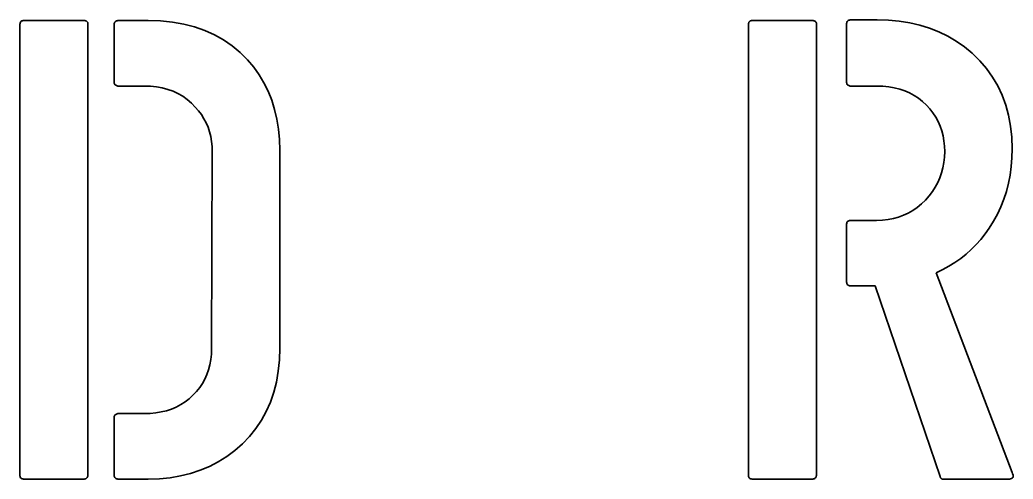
# Model space of a CAD drawing. Extents: x 10 to 410, y -69 to 348.
# Drawn here: x 45.15 to 88.51, y 226 to 246.03 of the extents above; entities that cross this region are included whole.
import ezdxf

# ---------------------------------------------------------------- set-up
doc = ezdxf.new("R2010")
doc.units = 0

msp = doc.modelspace()

# ---------------------------------------------------------------- linework, layer by layer
at = {"color": 7, "lineweight": 35, "ltscale": 0.00086}
for p, q in [((45.151718, 245.837997), (45.15686, 245.872009)), ((76.951721, 245.837997), (76.956863, 245.872009)), ((45.311996, 226.001709), (45.278, 226.006866)), ((77.112, 226.001709), (77.078003, 226.006866))]:
    msp.add_line(p, q, dxfattribs=at)
at = {"color": 7, "lineweight": 35, "ltscale": 0.00078}
for p, q in [((45.15686, 245.872009), (45.165436, 245.902008)), ((76.956863, 245.872009), (76.965424, 245.902008)), ((45.278, 226.006866), (45.248001, 226.015427)), ((77.078003, 226.006866), (77.048004, 226.015427))]:
    msp.add_line(p, q, dxfattribs=at)
at = {"color": 7, "lineweight": 35, "ltscale": 0.000716}
for p, q in [((45.165436, 245.902008), (45.177429, 245.928009)), ((76.965424, 245.902008), (76.977432, 245.928009)), ((45.248001, 226.015427), (45.222, 226.027435)), ((77.048004, 226.015427), (77.022003, 226.027435))]:
    msp.add_line(p, q, dxfattribs=at)
at = {"color": 7, "lineweight": 35, "ltscale": 0.000671}
for p, q in [((45.177429, 245.928009), (45.192856, 245.949997)), ((76.977432, 245.928009), (76.992859, 245.949997))]:
    msp.add_line(p, q, dxfattribs=at)
at = {"color": 7, "lineweight": 35, "ltscale": 0.000652}
for p, q in [((45.192856, 245.949997), (45.211716, 245.968002)), ((76.992859, 245.949997), (77.011719, 245.968002)), ((45.199997, 226.042847), (45.182007, 226.061707)), ((77, 226.042847), (76.981995, 226.061707))]:
    msp.add_line(p, q, dxfattribs=at)
at = {"color": 7, "lineweight": 35, "ltscale": 0.000658}
for p, q in [((45.211716, 245.968002), (45.233994, 245.981995)), ((77.011719, 245.968002), (77.033997, 245.981995)), ((45.182007, 226.061707), (45.167999, 226.084)), ((76.981995, 226.061707), (76.968002, 226.084))]:
    msp.add_line(p, q, dxfattribs=at)
at = {"color": 7, "lineweight": 35, "ltscale": 0.00069}
for p, q in [((45.233994, 245.981995), (45.25972, 245.992004)), ((77.033997, 245.981995), (77.059708, 245.992004)), ((45.167999, 226.084), (45.158005, 226.109711)), ((76.968002, 226.084), (76.958008, 226.109711))]:
    msp.add_line(p, q, dxfattribs=at)
at = {"color": 7, "lineweight": 35, "ltscale": 0.000744}
for p, q in [((45.25972, 245.992004), (45.288864, 245.998001)), ((77.059708, 245.992004), (77.088852, 245.998001)), ((45.158005, 226.109711), (45.151993, 226.138855)), ((76.958008, 226.109711), (76.951996, 226.138855))]:
    msp.add_line(p, q, dxfattribs=at)
at = {"color": 7, "lineweight": 35, "ltscale": 0.000816}
for p, q in [((45.288864, 245.998001), (45.321426, 246)), ((77.088852, 245.998001), (77.121429, 246)), ((45.151993, 226.138855), (45.149994, 226.171417)), ((76.951996, 226.138855), (76.949997, 226.171417))]:
    msp.add_line(p, q, dxfattribs=at)
at = {"color": 7, "lineweight": 35, "ltscale": 0.065714}
for p, q in [((45.321426, 246), (47.949997, 246)), ((77.121429, 246), (79.75, 246))]:
    msp.add_line(p, q, dxfattribs=at)
at = {"color": 7, "lineweight": 35, "ltscale": 0.000815}
for p, q in [((47.949997, 246), (47.982574, 245.998566)), ((79.75, 246), (79.782578, 245.998566))]:
    msp.add_line(p, q, dxfattribs=at)
at = {"color": 7, "lineweight": 35, "ltscale": 0.000736}
for p, q in [((47.982574, 245.998566), (48.011719, 245.994293)), ((79.782578, 245.998566), (79.811722, 245.994293))]:
    msp.add_line(p, q, dxfattribs=at)
at = {"color": 7, "lineweight": 35, "ltscale": 0.000667}
for p, q in [((48.011719, 245.994293), (48.03743, 245.987152)), ((79.811722, 245.994293), (79.837433, 245.987152))]:
    msp.add_line(p, q, dxfattribs=at)
at = {"color": 7, "lineweight": 35, "ltscale": 0.000611}
for p, q in [((48.03743, 245.987152), (48.059708, 245.977142)), ((79.837433, 245.987152), (79.859711, 245.977142))]:
    msp.add_line(p, q, dxfattribs=at)
at = {"color": 7, "lineweight": 35, "ltscale": 0.000571}
for p, q in [((48.059708, 245.977142), (48.078568, 245.964294)), ((79.859711, 245.977142), (79.878571, 245.964294))]:
    msp.add_line(p, q, dxfattribs=at)
at = {"color": 7, "lineweight": 35, "ltscale": 0.000551}
for p, q in [((48.078568, 245.964294), (48.093994, 245.948578)), ((79.878571, 245.964294), (79.893997, 245.948578))]:
    msp.add_line(p, q, dxfattribs=at)
at = {"color": 7, "lineweight": 35, "ltscale": 0.000553}
for p, q in [((48.093994, 245.948578), (48.106003, 245.929993)), ((79.893997, 245.948578), (79.906006, 245.929993))]:
    msp.add_line(p, q, dxfattribs=at)
at = {"color": 7, "lineweight": 35, "ltscale": 0.000577}
for p, q in [((48.106003, 245.929993), (48.114578, 245.908569)), ((79.906006, 245.929993), (79.914566, 245.908569))]:
    msp.add_line(p, q, dxfattribs=at)
at = {"color": 7, "lineweight": 35, "ltscale": 0.000621}
for p, q in [((48.114578, 245.908569), (48.11972, 245.884277)), ((79.914566, 245.908569), (79.919708, 245.884277))]:
    msp.add_line(p, q, dxfattribs=at)
at = {"color": 7, "lineweight": 35, "ltscale": 0.00068}
for p, q in [((48.11972, 245.884277), (48.121429, 245.857147)), ((79.919708, 245.884277), (79.921432, 245.857147))]:
    msp.add_line(p, q, dxfattribs=at)
at = {"color": 7, "lineweight": 35, "ltscale": 0.491429}
for p, q in [((48.121429, 245.857147), (48.121429, 226.199997)), ((79.921432, 245.857147), (79.921432, 226.199997))]:
    msp.add_line(p, q, dxfattribs=at)
at = {"color": 7, "lineweight": 35, "ltscale": 0.000863}
for p, q in [((49.266281, 245.837997), (49.272293, 245.872009)), ((49.392288, 245.992004), (49.426285, 245.998001)), ((81.237717, 245.866577), (81.243713, 245.900574)), ((81.363708, 246.020569), (81.39772, 246.026581)), ((49.272293, 243.270859), (49.266281, 243.304855)), ((81.243713, 243.270859), (81.237717, 243.304855)), ((49.426285, 243.144867), (49.392288, 243.150848)), ((81.39772, 243.144867), (81.363708, 243.150848)), ((81.363708, 237.27771), (81.39772, 237.283722)), ((81.237717, 237.123718), (81.243713, 237.157715)), ((81.243713, 234.55658), (81.237717, 234.590576)), ((81.39772, 234.430573), (81.363708, 234.436569)), ((49.266281, 228.695145), (49.272293, 228.729141)), ((49.392288, 228.849152), (49.426285, 228.855133)), ((47.993423, 226.007996), (47.959427, 226.001999)), ((48.119431, 226.162003), (48.113434, 226.127991)), ((49.272293, 226.127991), (49.266281, 226.162003)), ((49.426285, 226.001999), (49.392288, 226.007996)), ((79.793427, 226.007996), (79.75943, 226.001999)), ((79.919434, 226.162003), (79.913422, 226.127991))]:
    msp.add_line(p, q, dxfattribs=at)
at = {"color": 7, "lineweight": 35, "ltscale": 0.00079}
for p, q in [((49.272293, 245.872009), (49.282288, 245.902008)), ((81.243713, 245.900574), (81.253708, 245.930573)), ((81.33371, 246.010574), (81.363708, 246.020569)), ((49.282288, 243.24086), (49.272293, 243.270859)), ((81.253708, 243.24086), (81.243713, 243.270859)), ((81.243713, 237.157715), (81.253708, 237.187714)), ((81.33371, 237.267715), (81.363708, 237.27771)), ((81.253708, 234.526581), (81.243713, 234.55658)), ((81.363708, 234.436569), (81.33371, 234.446564)), ((49.272293, 228.729141), (49.282288, 228.75914)), ((49.282288, 226.097992), (49.272293, 226.127991)), ((79.913422, 226.127991), (79.903427, 226.097992))]:
    msp.add_line(p, q, dxfattribs=at)
at = {"color": 7, "lineweight": 35, "ltscale": 0.000738}
for p, q in [((49.282288, 245.902008), (49.29628, 245.928009)), ((49.336288, 245.968002), (49.362289, 245.981995)), ((81.253708, 245.930573), (81.267715, 245.956573)), ((81.307709, 245.996582), (81.33371, 246.010574)), ((49.29628, 243.214859), (49.282288, 243.24086)), ((49.362289, 243.160858), (49.336288, 243.174866)), ((81.267715, 243.214859), (81.253708, 243.24086)), ((81.33371, 243.160858), (81.307709, 243.174866)), ((81.253708, 237.187714), (81.267715, 237.213715)), ((81.307709, 237.253723), (81.33371, 237.267715)), ((81.267715, 234.50058), (81.253708, 234.526581)), ((81.33371, 234.446564), (81.307709, 234.460571)), ((49.282288, 228.75914), (49.29628, 228.785141)), ((49.336288, 228.825134), (49.362289, 228.839142)), ((48.049423, 226.031998), (48.023422, 226.018005)), ((48.103424, 226.097992), (48.089432, 226.071991)), ((49.29628, 226.071991), (49.282288, 226.097992)), ((49.362289, 226.018005), (49.336288, 226.031998)), ((79.849426, 226.031998), (79.823425, 226.018005)), ((79.903427, 226.097992), (79.889435, 226.071991))]:
    msp.add_line(p, q, dxfattribs=at)
at = {"color": 7, "lineweight": 35, "ltscale": 0.00071}
for p, q in [((49.29628, 245.928009), (49.314285, 245.949997)), ((81.285721, 245.978577), (81.307709, 245.996582)), ((81.307709, 243.174866), (81.285721, 243.192856)), ((81.285721, 237.235718), (81.307709, 237.253723)), ((81.307709, 234.460571), (81.285721, 234.478577)), ((48.089432, 226.071991), (48.071426, 226.050003)), ((49.314285, 226.050003), (49.29628, 226.071991)), ((79.889435, 226.071991), (79.871429, 226.050003))]:
    msp.add_line(p, q, dxfattribs=at)
at = {"color": 7, "lineweight": 35, "ltscale": 0.000711}
for p, q in [((49.314285, 245.949997), (49.336288, 245.968002)), ((81.267715, 245.956573), (81.285721, 245.978577)), ((49.314285, 243.192856), (49.29628, 243.214859)), ((49.336288, 243.174866), (49.314285, 243.192856)), ((81.285721, 243.192856), (81.267715, 243.214859)), ((81.267715, 237.213715), (81.285721, 237.235718)), ((81.285721, 234.478577), (81.267715, 234.50058)), ((49.29628, 228.785141), (49.314285, 228.807144)), ((49.314285, 228.807144), (49.336288, 228.825134)), ((48.071426, 226.050003), (48.049423, 226.031998)), ((49.336288, 226.031998), (49.314285, 226.050003)), ((79.871429, 226.050003), (79.849426, 226.031998))]:
    msp.add_line(p, q, dxfattribs=at)
at = {"color": 7, "lineweight": 35, "ltscale": 0.000791}
for p, q in [((49.362289, 245.981995), (49.392288, 245.992004)), ((49.392288, 243.150848), (49.362289, 243.160858)), ((81.363708, 243.150848), (81.33371, 243.160858)), ((49.362289, 228.839142), (49.392288, 228.849152)), ((48.023422, 226.018005), (47.993423, 226.007996)), ((48.113434, 226.127991), (48.103424, 226.097992)), ((49.392288, 226.007996), (49.362289, 226.018005)), ((79.823425, 226.018005), (79.793427, 226.007996))]:
    msp.add_line(p, q, dxfattribs=at)
at = {"color": 7, "lineweight": 35, "ltscale": 0.000951}
for p, q in [((49.426285, 245.998001), (49.464279, 246)), ((81.39772, 246.026581), (81.435715, 246.028564)), ((45.149994, 245.800003), (45.151718, 245.837997)), ((49.264282, 245.800003), (49.266281, 245.837997)), ((76.949997, 245.800003), (76.951721, 245.837997)), ((49.464279, 243.142853), (49.426285, 243.144867)), ((81.435715, 243.142853), (81.39772, 243.144867)), ((81.39772, 237.283722), (81.435715, 237.285706)), ((81.235718, 237.085724), (81.237717, 237.123718)), ((81.237717, 234.590576), (81.235718, 234.628571)), ((81.435715, 234.428574), (81.39772, 234.430573)), ((49.426285, 228.855133), (49.464279, 228.857147)), ((45.350006, 226), (45.311996, 226.001709)), ((47.959427, 226.001999), (47.921432, 226)), ((48.121429, 226.199997), (48.119431, 226.162003)), ((49.266281, 226.162003), (49.264282, 226.199997)), ((49.464279, 226), (49.426285, 226.001999)), ((77.149994, 226), (77.112, 226.001709)), ((79.75943, 226.001999), (79.721436, 226)), ((79.921432, 226.199997), (79.919434, 226.162003))]:
    msp.add_line(p, q, dxfattribs=at)
at = {"color": 7, "lineweight": 35, "ltscale": 0.032143}
for p, q in [((49.464279, 246), (50.75, 246)), ((50.75, 226), (49.464279, 226))]:
    msp.add_line(p, q, dxfattribs=at)
at = {"color": 7, "lineweight": 35, "ltscale": 0.013564}
msp.add_line((50.75, 246), (51.292282, 245.982849), dxfattribs=at)
at = {"color": 7, "lineweight": 35, "ltscale": 0.013021}
msp.add_line((51.292282, 245.982849), (51.810577, 245.931427), dxfattribs=at)
at = {"color": 7, "lineweight": 35, "ltscale": 0.012541}
msp.add_line((51.810577, 245.931427), (52.304855, 245.845718), dxfattribs=at)
at = {"color": 7, "lineweight": 35, "ltscale": 0.012134}
msp.add_line((52.304855, 245.845718), (52.775146, 245.725708), dxfattribs=at)
at = {"color": 7, "lineweight": 35, "ltscale": 0.000952}
for p, q in [((81.235718, 245.828568), (81.237717, 245.866577)), ((49.266281, 243.304855), (49.264282, 243.342865)), ((81.237717, 243.304855), (81.235718, 243.342865)), ((49.264282, 228.657135), (49.266281, 228.695145))]:
    msp.add_line(p, q, dxfattribs=at)
at = {"color": 7, "lineweight": 35, "ltscale": 0.028571}
msp.add_line((81.435715, 246.028564), (82.578568, 246.028564), dxfattribs=at)
at = {"color": 7, "lineweight": 35, "ltscale": 0.012227}
msp.add_line((82.578568, 246.028564), (83.067429, 246.014008), dxfattribs=at)
at = {"color": 7, "lineweight": 35, "ltscale": 0.011858}
msp.add_line((83.067429, 246.014008), (83.539711, 245.970276), dxfattribs=at)
at = {"color": 7, "lineweight": 35, "ltscale": 0.011537}
msp.add_line((83.539711, 245.970276), (83.995422, 245.89743), dxfattribs=at)
at = {"color": 7, "lineweight": 35, "ltscale": 0.011271}
msp.add_line((83.995422, 245.89743), (84.43457, 245.795425), dxfattribs=at)
at = {"color": 7, "lineweight": 35, "ltscale": 0.490715}
for p, q in [((45.149994, 226.171417), (45.149994, 245.800003)), ((76.949997, 226.171417), (76.949997, 245.800003))]:
    msp.add_line(p, q, dxfattribs=at)
at = {"color": 7, "lineweight": 35, "ltscale": 0.061428}
for p, q in [((49.264282, 243.342865), (49.264282, 245.800003)), ((49.264282, 226.199997), (49.264282, 228.657135))]:
    msp.add_line(p, q, dxfattribs=at)
at = {"color": 7, "lineweight": 35, "ltscale": 0.011805}
msp.add_line((52.775146, 245.725708), (53.221436, 245.571426), dxfattribs=at)
at = {"color": 7, "lineweight": 35, "ltscale": 0.011562}
msp.add_line((53.221436, 245.571426), (53.643723, 245.382858), dxfattribs=at)
at = {"color": 7, "lineweight": 35, "ltscale": 0.062143}
msp.add_line((81.235718, 243.342865), (81.235718, 245.828568), dxfattribs=at)
at = {"color": 7, "lineweight": 35, "ltscale": 0.011061}
msp.add_line((84.43457, 245.795425), (84.85714, 245.664276), dxfattribs=at)
at = {"color": 7, "lineweight": 35, "ltscale": 0.010912}
msp.add_line((84.85714, 245.664276), (85.263138, 245.503998), dxfattribs=at)
at = {"color": 7, "lineweight": 35, "ltscale": 0.010826}
msp.add_line((85.263138, 245.503998), (85.652565, 245.314575), dxfattribs=at)
at = {"color": 7, "lineweight": 35, "ltscale": 0.01141}
msp.add_line((53.643723, 245.382858), (54.042007, 245.160004), dxfattribs=at)
at = {"color": 7, "lineweight": 35, "ltscale": 0.011353}
msp.add_line((54.042007, 245.160004), (54.41629, 244.902863), dxfattribs=at)
at = {"color": 7, "lineweight": 35, "ltscale": 0.010805}
msp.add_line((85.652565, 245.314575), (86.025429, 245.096008), dxfattribs=at)
at = {"color": 7, "lineweight": 35, "ltscale": 0.010848}
msp.add_line((86.025429, 245.096008), (86.381706, 244.848282), dxfattribs=at)
at = {"color": 7, "lineweight": 35, "ltscale": 0.011392}
msp.add_line((54.41629, 244.902863), (54.766571, 244.61142), dxfattribs=at)
at = {"color": 7, "lineweight": 35, "ltscale": 0.011526}
msp.add_line((54.766571, 244.61142), (55.092865, 244.285706), dxfattribs=at)
at = {"color": 7, "lineweight": 35, "ltscale": 0.010956}
msp.add_line((86.381706, 244.848282), (86.721428, 244.571426), dxfattribs=at)
at = {"color": 7, "lineweight": 35, "ltscale": 0.011592}
msp.add_line((86.721428, 244.571426), (87.052567, 244.246857), dxfattribs=at)
at = {"color": 7, "lineweight": 35, "ltscale": 0.010348}
msp.add_line((55.092865, 244.285706), (55.358856, 243.968567), dxfattribs=at)
at = {"color": 7, "lineweight": 35, "ltscale": 0.011372}
msp.add_line((87.052567, 244.246857), (87.348854, 243.901718), dxfattribs=at)
at = {"color": 7, "lineweight": 35, "ltscale": 0.010259}
msp.add_line((55.358856, 243.968567), (55.596863, 243.634277), dxfattribs=at)
at = {"color": 7, "lineweight": 35, "ltscale": 0.011239}
msp.add_line((87.348854, 243.901718), (87.610283, 243.536011), dxfattribs=at)
at = {"color": 7, "lineweight": 35, "ltscale": 0.010234}
msp.add_line((55.596863, 243.634277), (55.806854, 243.282867), dxfattribs=at)
at = {"color": 7, "lineweight": 35, "ltscale": 0.010277}
msp.add_line((55.806854, 243.282867), (55.988861, 242.914276), dxfattribs=at)
at = {"color": 7, "lineweight": 35, "ltscale": 0.011196}
msp.add_line((87.610283, 243.536011), (87.836853, 243.149719), dxfattribs=at)
at = {"color": 7, "lineweight": 35, "ltscale": 0.027857}
for p, q in [((50.578568, 243.142853), (49.464279, 243.142853)), ((82.549995, 243.142853), (81.435715, 243.142853)), ((81.435715, 237.285706), (82.549995, 237.285706)), ((49.464279, 228.857147), (50.578568, 228.857147))]:
    msp.add_line(p, q, dxfattribs=at)
at = {"color": 7, "lineweight": 35, "ltscale": 0.006861}
msp.add_line((50.852859, 243.133713), (50.578568, 243.142853), dxfattribs=at)
at = {"color": 7, "lineweight": 35, "ltscale": 0.006607}
msp.add_line((51.115723, 243.106293), (50.852859, 243.133713), dxfattribs=at)
at = {"color": 7, "lineweight": 35, "ltscale": 0.006389}
msp.add_line((51.367142, 243.060577), (51.115723, 243.106293), dxfattribs=at)
at = {"color": 7, "lineweight": 35, "ltscale": 0.00621}
msp.add_line((51.607147, 242.996582), (51.367142, 243.060577), dxfattribs=at)
at = {"color": 7, "lineweight": 35, "ltscale": 0.006073}
msp.add_line((51.835709, 242.914276), (51.607147, 242.996582), dxfattribs=at)
at = {"color": 7, "lineweight": 35, "ltscale": 0.005983}
msp.add_line((52.052856, 242.813721), (51.835709, 242.914276), dxfattribs=at)
at = {"color": 7, "lineweight": 35, "ltscale": 0.00594}
msp.add_line((52.258575, 242.694855), (52.052856, 242.813721), dxfattribs=at)
at = {"color": 7, "lineweight": 35, "ltscale": 0.010383}
msp.add_line((55.988861, 242.914276), (56.142853, 242.528564), dxfattribs=at)
at = {"color": 7, "lineweight": 35, "ltscale": 0.006718}
msp.add_line((82.818573, 243.134567), (82.549995, 243.142853), dxfattribs=at)
at = {"color": 7, "lineweight": 35, "ltscale": 0.006459}
msp.add_line((83.075722, 243.109711), (82.818573, 243.134567), dxfattribs=at)
at = {"color": 7, "lineweight": 35, "ltscale": 0.006229}
msp.add_line((83.321426, 243.068283), (83.075722, 243.109711), dxfattribs=at)
at = {"color": 7, "lineweight": 35, "ltscale": 0.006034}
for p, q in [((83.55571, 243.010284), (83.321426, 243.068283)), ((84.505569, 238.003143), (84.678566, 238.171432)), ((84.678566, 238.171432), (84.838707, 238.35199))]:
    msp.add_line(p, q, dxfattribs=at)
at = {"color": 7, "lineweight": 35, "ltscale": 0.005875}
msp.add_line((83.778572, 242.935715), (83.55571, 243.010284), dxfattribs=at)
at = {"color": 7, "lineweight": 35, "ltscale": 0.005756}
msp.add_line((83.989998, 242.844574), (83.778572, 242.935715), dxfattribs=at)
at = {"color": 7, "lineweight": 35, "ltscale": 0.005679}
msp.add_line((84.189995, 242.736847), (83.989998, 242.844574), dxfattribs=at)
at = {"color": 7, "lineweight": 35, "ltscale": 0.011244}
msp.add_line((87.836853, 243.149719), (88.028572, 242.742859), dxfattribs=at)
at = {"color": 7, "lineweight": 35, "ltscale": 0.005945}
msp.add_line((52.452866, 242.557709), (52.258575, 242.694855), dxfattribs=at)
at = {"color": 7, "lineweight": 35, "ltscale": 0.005999}
msp.add_line((52.635712, 242.402283), (52.452866, 242.557709), dxfattribs=at)
at = {"color": 7, "lineweight": 35, "ltscale": 0.006101}
msp.add_line((52.807144, 242.228577), (52.635712, 242.402283), dxfattribs=at)
at = {"color": 7, "lineweight": 35, "ltscale": 0.010552}
msp.add_line((56.142853, 242.528564), (56.26886, 242.125717), dxfattribs=at)
at = {"color": 7, "lineweight": 35, "ltscale": 0.005646}
msp.add_line((84.378571, 242.612579), (84.189995, 242.736847), dxfattribs=at)
at = {"color": 7, "lineweight": 35, "ltscale": 0.005658}
msp.add_line((84.55571, 242.47171), (84.378571, 242.612579), dxfattribs=at)
at = {"color": 7, "lineweight": 35, "ltscale": 0.005714}
msp.add_line((84.721428, 242.314285), (84.55571, 242.47171), dxfattribs=at)
at = {"color": 7, "lineweight": 35, "ltscale": 0.011383}
msp.add_line((88.028572, 242.742859), (88.185425, 242.31543), dxfattribs=at)
at = {"color": 7, "lineweight": 35, "ltscale": 0.005399}
msp.add_line((52.948288, 242.06514), (52.807144, 242.228577), dxfattribs=at)
at = {"color": 7, "lineweight": 35, "ltscale": 0.0053}
msp.add_line((53.07457, 241.894867), (52.948288, 242.06514), dxfattribs=at)
at = {"color": 7, "lineweight": 35, "ltscale": 0.010782}
msp.add_line((56.26886, 242.125717), (56.366852, 241.705719), dxfattribs=at)
at = {"color": 7, "lineweight": 35, "ltscale": 0.00569}
msp.add_line((84.873428, 242.144867), (84.721428, 242.314285), dxfattribs=at)
at = {"color": 7, "lineweight": 35, "ltscale": 0.005578}
for p, q in [((85.009422, 241.968002), (84.873428, 242.144867)), ((53.391144, 230.771423), (53.448151, 230.987152))]:
    msp.add_line(p, q, dxfattribs=at)
at = {"color": 7, "lineweight": 35, "ltscale": 0.005498}
msp.add_line((85.129425, 241.783722), (85.009422, 241.968002), dxfattribs=at)
at = {"color": 7, "lineweight": 35, "ltscale": 0.011608}
msp.add_line((88.185425, 242.31543), (88.307426, 241.867432), dxfattribs=at)
at = {"color": 7, "lineweight": 35, "ltscale": 0.005232}
msp.add_line((53.186005, 241.717712), (53.07457, 241.894867), dxfattribs=at)
at = {"color": 7, "lineweight": 35, "ltscale": 0.005195}
msp.add_line((53.282578, 241.533722), (53.186005, 241.717712), dxfattribs=at)
at = {"color": 7, "lineweight": 35, "ltscale": 0.00519}
msp.add_line((53.364288, 241.342865), (53.282578, 241.533722), dxfattribs=at)
at = {"color": 7, "lineweight": 35, "ltscale": 0.011068}
msp.add_line((56.366852, 241.705719), (56.436859, 241.26857), dxfattribs=at)
at = {"color": 7, "lineweight": 35, "ltscale": 0.005453}
msp.add_line((85.233429, 241.59201), (85.129425, 241.783722), dxfattribs=at)
at = {"color": 7, "lineweight": 35, "ltscale": 0.005443}
msp.add_line((85.321426, 241.392853), (85.233429, 241.59201), dxfattribs=at)
at = {"color": 7, "lineweight": 35, "ltscale": 0.011915}
msp.add_line((88.307426, 241.867432), (88.394569, 241.398865), dxfattribs=at)
at = {"color": 7, "lineweight": 35, "ltscale": 0.005218}
msp.add_line((53.431137, 241.145142), (53.364288, 241.342865), dxfattribs=at)
at = {"color": 7, "lineweight": 35, "ltscale": 0.005277}
msp.add_line((53.483139, 240.940567), (53.431137, 241.145142), dxfattribs=at)
at = {"color": 7, "lineweight": 35, "ltscale": 0.011406}
msp.add_line((56.436859, 241.26857), (56.478851, 240.814285), dxfattribs=at)
at = {"color": 7, "lineweight": 35, "ltscale": 0.005469}
msp.add_line((85.393425, 241.186279), (85.321426, 241.392853), dxfattribs=at)
at = {"color": 7, "lineweight": 35, "ltscale": 0.00553}
msp.add_line((85.449425, 240.97229), (85.393425, 241.186279), dxfattribs=at)
at = {"color": 7, "lineweight": 35, "ltscale": 0.012298}
msp.add_line((88.394569, 241.398865), (88.446854, 240.909714), dxfattribs=at)
at = {"color": 7, "lineweight": 35, "ltscale": 0.005367}
msp.add_line((53.520279, 240.729141), (53.483139, 240.940567), dxfattribs=at)
at = {"color": 7, "lineweight": 35, "ltscale": 0.005485}
msp.add_line((53.542572, 240.510864), (53.520279, 240.729141), dxfattribs=at)
at = {"color": 7, "lineweight": 35, "ltscale": 0.011791}
msp.add_line((56.478851, 240.814285), (56.492859, 240.342865), dxfattribs=at)
at = {"color": 7, "lineweight": 35, "ltscale": 0.005625}
msp.add_line((85.489426, 240.750854), (85.449425, 240.97229), dxfattribs=at)
at = {"color": 7, "lineweight": 35, "ltscale": 0.005753}
msp.add_line((85.513428, 240.522003), (85.489426, 240.750854), dxfattribs=at)
at = {"color": 7, "lineweight": 35, "ltscale": 0.01275}
msp.add_line((88.446854, 240.909714), (88.464287, 240.399994), dxfattribs=at)
at = {"color": 7, "lineweight": 35, "ltscale": 0.215001}
msp.add_line((53.521423, 231.685715), (53.550003, 240.285706), dxfattribs=at)
at = {"color": 7, "lineweight": 35, "ltscale": 0.005632}
msp.add_line((53.550003, 240.285706), (53.542572, 240.510864), dxfattribs=at)
at = {"color": 7, "lineweight": 35, "ltscale": 0.215714}
msp.add_line((56.492859, 240.342865), (56.492859, 231.714294), dxfattribs=at)
at = {"color": 7, "lineweight": 35, "ltscale": 0.006061}
msp.add_line((85.512993, 240.043427), (85.521423, 240.285706), dxfattribs=at)
at = {"color": 7, "lineweight": 35, "ltscale": 0.005911}
msp.add_line((85.521423, 240.285706), (85.513428, 240.522003), dxfattribs=at)
at = {"color": 7, "lineweight": 35, "ltscale": 0.009739}
msp.add_line((88.464287, 240.399994), (88.454285, 240.010574), dxfattribs=at)
at = {"color": 7, "lineweight": 35, "ltscale": 0.00581}
msp.add_line((85.445564, 239.579437), (85.487709, 239.807999), dxfattribs=at)
at = {"color": 7, "lineweight": 35, "ltscale": 0.00592}
msp.add_line((85.487709, 239.807999), (85.512993, 240.043427), dxfattribs=at)
at = {"color": 7, "lineweight": 35, "ltscale": 0.009522}
msp.add_line((88.454285, 240.010574), (88.424278, 239.630859), dxfattribs=at)
at = {"color": 7, "lineweight": 35, "ltscale": 0.005696}
msp.add_line((85.310715, 239.142853), (85.386574, 239.357712), dxfattribs=at)
at = {"color": 7, "lineweight": 35, "ltscale": 0.005736}
for p, q in [((85.386574, 239.357712), (85.445564, 239.579437)), ((51.550003, 228.985138), (51.767853, 229.057144))]:
    msp.add_line(p, q, dxfattribs=at)
at = {"color": 7, "lineweight": 35, "ltscale": 0.009334}
msp.add_line((88.424278, 239.630859), (88.374283, 239.260864), dxfattribs=at)
at = {"color": 7, "lineweight": 35, "ltscale": 0.005727}
msp.add_line((85.108421, 238.733704), (85.217995, 238.93486), dxfattribs=at)
at = {"color": 7, "lineweight": 35, "ltscale": 0.005693}
msp.add_line((85.217995, 238.93486), (85.310715, 239.142853), dxfattribs=at)
at = {"color": 7, "lineweight": 35, "ltscale": 0.009176}
msp.add_line((88.374283, 239.260864), (88.304291, 238.900574), dxfattribs=at)
at = {"color": 7, "lineweight": 35, "ltscale": 0.005898}
msp.add_line((84.838707, 238.35199), (84.981995, 238.539429), dxfattribs=at)
at = {"color": 7, "lineweight": 35, "ltscale": 0.005795}
msp.add_line((84.981995, 238.539429), (85.108421, 238.733704), dxfattribs=at)
at = {"color": 7, "lineweight": 35, "ltscale": 0.008954}
msp.add_line((88.214287, 238.550003), (88.104286, 238.209137), dxfattribs=at)
at = {"color": 7, "lineweight": 35, "ltscale": 0.009048}
msp.add_line((88.304291, 238.900574), (88.214287, 238.550003), dxfattribs=at)
at = {"color": 7, "lineweight": 35, "ltscale": 0.008894}
msp.add_line((88.104286, 238.209137), (87.974281, 237.877991), dxfattribs=at)
at = {"color": 7, "lineweight": 35, "ltscale": 0.00576}
msp.add_line((83.933426, 237.604568), (84.132996, 237.719711), dxfattribs=at)
at = {"color": 7, "lineweight": 35, "ltscale": 0.005811}
msp.add_line((84.132996, 237.719711), (84.323708, 237.85257), dxfattribs=at)
at = {"color": 7, "lineweight": 35, "ltscale": 0.005903}
msp.add_line((84.323708, 237.85257), (84.505569, 238.003143), dxfattribs=at)
at = {"color": 7, "lineweight": 35, "ltscale": 0.008867}
msp.add_line((87.974281, 237.877991), (87.82428, 237.55658), dxfattribs=at)
at = {"color": 7, "lineweight": 35, "ltscale": 0.006322}
msp.add_line((82.549995, 237.285706), (82.802711, 237.294571), dxfattribs=at)
at = {"color": 7, "lineweight": 35, "ltscale": 0.006133}
msp.add_line((82.802711, 237.294571), (83.04657, 237.321136), dxfattribs=at)
at = {"color": 7, "lineweight": 35, "ltscale": 0.005978}
msp.add_line((83.04657, 237.321136), (83.28157, 237.365433), dxfattribs=at)
at = {"color": 7, "lineweight": 35, "ltscale": 0.005862}
msp.add_line((83.28157, 237.365433), (83.507713, 237.427429), dxfattribs=at)
at = {"color": 7, "lineweight": 35, "ltscale": 0.005786}
msp.add_line((83.507713, 237.427429), (83.724998, 237.507141), dxfattribs=at)
at = {"color": 7, "lineweight": 35, "ltscale": 0.005752}
msp.add_line((83.724998, 237.507141), (83.933426, 237.604568), dxfattribs=at)
at = {"color": 7, "lineweight": 35, "ltscale": 0.00892}
msp.add_line((87.654282, 237.244858), (87.464287, 236.942856), dxfattribs=at)
at = {"color": 7, "lineweight": 35, "ltscale": 0.008877}
msp.add_line((87.82428, 237.55658), (87.654282, 237.244858), dxfattribs=at)
at = {"color": 7, "lineweight": 35, "ltscale": 0.061429}
msp.add_line((81.235718, 234.628571), (81.235718, 237.085724), dxfattribs=at)
at = {"color": 7, "lineweight": 35, "ltscale": 0.007682}
msp.add_line((87.464287, 236.942856), (87.286858, 236.692001), dxfattribs=at)
at = {"color": 7, "lineweight": 35, "ltscale": 0.007563}
msp.add_line((87.097427, 236.453705), (86.896004, 236.227997), dxfattribs=at)
at = {"color": 7, "lineweight": 35, "ltscale": 0.00761}
msp.add_line((87.286858, 236.692001), (87.097427, 236.453705), dxfattribs=at)
at = {"color": 7, "lineweight": 35, "ltscale": 0.007544}
msp.add_line((86.682571, 236.014862), (86.457138, 235.814285), dxfattribs=at)
at = {"color": 7, "lineweight": 35, "ltscale": 0.007541}
msp.add_line((86.896004, 236.227997), (86.682571, 236.014862), dxfattribs=at)
at = {"color": 7, "lineweight": 35, "ltscale": 0.0077}
msp.add_line((85.970284, 235.450867), (85.708855, 235.287994), dxfattribs=at)
at = {"color": 7, "lineweight": 35, "ltscale": 0.007623}
msp.add_line((86.219711, 235.626282), (85.970284, 235.450867), dxfattribs=at)
at = {"color": 7, "lineweight": 35, "ltscale": 0.007571}
msp.add_line((86.457138, 235.814285), (86.219711, 235.626282), dxfattribs=at)
at = {"color": 7, "lineweight": 35, "ltscale": 0.007923}
msp.add_line((85.435425, 235.137711), (85.150002, 235), dxfattribs=at)
at = {"color": 7, "lineweight": 35, "ltscale": 0.0078}
msp.add_line((85.708855, 235.287994), (85.435425, 235.137711), dxfattribs=at)
at = {"color": 7, "lineweight": 35, "ltscale": 0.233082}
msp.add_line((85.150002, 235), (88.464287, 226.285706), dxfattribs=at)
at = {"color": 7, "lineweight": 35, "ltscale": 0.026428}
msp.add_line((82.492851, 234.428574), (81.435715, 234.428574), dxfattribs=at)
at = {"color": 7, "lineweight": 35, "ltscale": 0.219557}
msp.add_line((85.321426, 226.114288), (82.492851, 234.428574), dxfattribs=at)
at = {"color": 7, "lineweight": 35, "ltscale": 0.006039}
msp.add_line((53.51329, 231.444275), (53.521423, 231.685715), dxfattribs=at)
at = {"color": 7, "lineweight": 35, "ltscale": 0.012878}
msp.add_line((56.492859, 231.714294), (56.476578, 231.199432), dxfattribs=at)
at = {"color": 7, "lineweight": 35, "ltscale": 0.005698}
msp.add_line((53.448151, 230.987152), (53.488861, 231.211426), dxfattribs=at)
at = {"color": 7, "lineweight": 35, "ltscale": 0.005853}
msp.add_line((53.488861, 231.211426), (53.51329, 231.444275), dxfattribs=at)
at = {"color": 7, "lineweight": 35, "ltscale": 0.012389}
msp.add_line((56.476578, 231.199432), (56.427719, 230.706284), dxfattribs=at)
at = {"color": 7, "lineweight": 35, "ltscale": 0.005493}
msp.add_line((53.317856, 230.564285), (53.391144, 230.771423), dxfattribs=at)
at = {"color": 7, "lineweight": 35, "ltscale": 0.01196}
msp.add_line((56.427719, 230.706284), (56.346283, 230.234863), dxfattribs=at)
at = {"color": 7, "lineweight": 35, "ltscale": 0.005438}
msp.add_line((53.122421, 230.17572), (53.228287, 230.365723), dxfattribs=at)
at = {"color": 7, "lineweight": 35, "ltscale": 0.005446}
msp.add_line((53.228287, 230.365723), (53.317856, 230.564285), dxfattribs=at)
at = {"color": 7, "lineweight": 35, "ltscale": 0.005642}
msp.add_line((52.707138, 229.657135), (52.861862, 229.821426), dxfattribs=at)
at = {"color": 7, "lineweight": 35, "ltscale": 0.005537}
msp.add_line((52.861862, 229.821426), (53.00029, 229.994293), dxfattribs=at)
at = {"color": 7, "lineweight": 35, "ltscale": 0.005468}
msp.add_line((53.00029, 229.994293), (53.122421, 230.17572), dxfattribs=at)
at = {"color": 7, "lineweight": 35, "ltscale": 0.011599}
msp.add_line((56.346283, 230.234863), (56.232285, 229.785141), dxfattribs=at)
at = {"color": 7, "lineweight": 35, "ltscale": 0.005573}
msp.add_line((52.173569, 229.249146), (52.361435, 229.369141), dxfattribs=at)
at = {"color": 7, "lineweight": 35, "ltscale": 0.005597}
msp.add_line((52.361435, 229.369141), (52.539291, 229.505142), dxfattribs=at)
at = {"color": 7, "lineweight": 35, "ltscale": 0.005661}
msp.add_line((52.539291, 229.505142), (52.707138, 229.657135), dxfattribs=at)
at = {"color": 7, "lineweight": 35, "ltscale": 0.01131}
msp.add_line((56.232285, 229.785141), (56.085709, 229.357147), dxfattribs=at)
at = {"color": 7, "lineweight": 35, "ltscale": 0.005866}
msp.add_line((51.322144, 228.929138), (51.550003, 228.985138), dxfattribs=at)
at = {"color": 7, "lineweight": 35, "ltscale": 0.005643}
msp.add_line((51.767853, 229.057144), (51.975708, 229.145142), dxfattribs=at)
at = {"color": 7, "lineweight": 35, "ltscale": 0.005588}
msp.add_line((51.975708, 229.145142), (52.173569, 229.249146), dxfattribs=at)
at = {"color": 7, "lineweight": 35, "ltscale": 0.010975}
msp.add_line((55.90657, 228.950867), (55.694855, 228.566284), dxfattribs=at)
at = {"color": 7, "lineweight": 35, "ltscale": 0.011101}
msp.add_line((56.085709, 229.357147), (55.90657, 228.950867), dxfattribs=at)
at = {"color": 7, "lineweight": 35, "ltscale": 0.00645}
msp.add_line((50.578568, 228.857147), (50.836426, 228.865143), dxfattribs=at)
at = {"color": 7, "lineweight": 35, "ltscale": 0.006226}
msp.add_line((50.836426, 228.865143), (51.08429, 228.889145), dxfattribs=at)
at = {"color": 7, "lineweight": 35, "ltscale": 0.00603}
msp.add_line((51.08429, 228.889145), (51.322144, 228.929138), dxfattribs=at)
at = {"color": 7, "lineweight": 35, "ltscale": 0.010935}
msp.add_line((55.694855, 228.566284), (55.450577, 228.20343), dxfattribs=at)
at = {"color": 7, "lineweight": 35, "ltscale": 0.010984}
msp.add_line((55.450577, 228.20343), (55.173721, 227.862289), dxfattribs=at)
at = {"color": 7, "lineweight": 35, "ltscale": 0.011118}
msp.add_line((55.173721, 227.862289), (54.864288, 227.542847), dxfattribs=at)
at = {"color": 7, "lineweight": 35, "ltscale": 0.010963}
msp.add_line((54.529999, 227.249725), (54.178574, 226.987427), dxfattribs=at)
at = {"color": 7, "lineweight": 35, "ltscale": 0.011115}
msp.add_line((54.864288, 227.542847), (54.529999, 227.249725), dxfattribs=at)
at = {"color": 7, "lineweight": 35, "ltscale": 0.01088}
msp.add_line((54.178574, 226.987427), (53.809998, 226.755997), dxfattribs=at)
at = {"color": 7, "lineweight": 35, "ltscale": 0.011059}
msp.add_line((53.021423, 226.385712), (52.601425, 226.246857), dxfattribs=at)
at = {"color": 7, "lineweight": 35, "ltscale": 0.010929}
msp.add_line((53.424286, 226.55542), (53.021423, 226.385712), dxfattribs=at)
at = {"color": 7, "lineweight": 35, "ltscale": 0.010869}
msp.add_line((53.809998, 226.755997), (53.424286, 226.55542), dxfattribs=at)
at = {"color": 7, "lineweight": 35, "ltscale": 0.000672}
for p, q in [((45.222, 226.027435), (45.199997, 226.042847)), ((77.022003, 226.027435), (77, 226.042847))]:
    msp.add_line(p, q, dxfattribs=at)
at = {"color": 7, "lineweight": 35, "ltscale": 0.064286}
for p, q in [((47.921432, 226), (45.350006, 226)), ((79.721436, 226), (77.149994, 226))]:
    msp.add_line(p, q, dxfattribs=at)
at = {"color": 7, "lineweight": 35, "ltscale": 0.01222}
msp.add_line((51.238571, 226.015427), (50.75, 226), dxfattribs=at)
at = {"color": 7, "lineweight": 35, "ltscale": 0.011843}
msp.add_line((51.710007, 226.061707), (51.238571, 226.015427), dxfattribs=at)
at = {"color": 7, "lineweight": 35, "ltscale": 0.01152}
msp.add_line((52.164291, 226.138855), (51.710007, 226.061707), dxfattribs=at)
at = {"color": 7, "lineweight": 35, "ltscale": 0.011257}
msp.add_line((52.601425, 226.246857), (52.164291, 226.138855), dxfattribs=at)
at = {"color": 7, "lineweight": 35, "ltscale": 0.000565}
msp.add_line((85.327713, 226.092575), (85.321426, 226.114288), dxfattribs=at)
at = {"color": 7, "lineweight": 35, "ltscale": 0.00052}
msp.add_line((85.335136, 226.073151), (85.327713, 226.092575), dxfattribs=at)
at = {"color": 7, "lineweight": 35, "ltscale": 0.000479}
msp.add_line((85.343712, 226.056), (85.335136, 226.073151), dxfattribs=at)
at = {"color": 7, "lineweight": 35, "ltscale": 0.000444}
msp.add_line((85.353424, 226.041138), (85.343712, 226.056), dxfattribs=at)
at = {"color": 7, "lineweight": 35, "ltscale": 0.000415}
for p, q in [((85.364281, 226.028564), (85.353424, 226.041138)), ((85.435715, 226), (85.419144, 226.001144))]:
    msp.add_line(p, q, dxfattribs=at)
at = {"color": 7, "lineweight": 35, "ltscale": 0.000395}
for p, q in [((85.376282, 226.01828), (85.364281, 226.028564)), ((85.419144, 226.001144), (85.403709, 226.004578))]:
    msp.add_line(p, q, dxfattribs=at)
at = {"color": 7, "lineweight": 35, "ltscale": 0.000385}
msp.add_line((85.389435, 226.010284), (85.376282, 226.01828), dxfattribs=at)
at = {"color": 7, "lineweight": 35, "ltscale": 0.000384}
msp.add_line((85.403709, 226.004578), (85.389435, 226.010284), dxfattribs=at)
at = {"color": 7, "lineweight": 35, "ltscale": 0.071428}
msp.add_line((88.292854, 226), (85.435715, 226), dxfattribs=at)
at = {"color": 7, "lineweight": 35, "ltscale": 0.001459}
msp.add_line((88.351143, 226.002853), (88.292854, 226), dxfattribs=at)
at = {"color": 7, "lineweight": 35, "ltscale": 0.001247}
msp.add_line((88.400284, 226.011429), (88.351143, 226.002853), dxfattribs=at)
at = {"color": 7, "lineweight": 35, "ltscale": 0.001062}
msp.add_line((88.440285, 226.025711), (88.400284, 226.011429), dxfattribs=at)
at = {"color": 7, "lineweight": 35, "ltscale": 0.000919}
msp.add_line((88.471138, 226.045715), (88.440285, 226.025711), dxfattribs=at)
at = {"color": 7, "lineweight": 35, "ltscale": 0.001484}
msp.add_line((88.464287, 226.285706), (88.488281, 226.23143), dxfattribs=at)
at = {"color": 7, "lineweight": 35, "ltscale": 0.000841}
msp.add_line((88.492851, 226.071426), (88.471138, 226.045715), dxfattribs=at)
at = {"color": 7, "lineweight": 35, "ltscale": 0.00127}
msp.add_line((88.488281, 226.23143), (88.503136, 226.182861), dxfattribs=at)
at = {"color": 7, "lineweight": 35, "ltscale": 0.000846}
msp.add_line((88.505424, 226.102859), (88.492851, 226.071426), dxfattribs=at)
at = {"color": 7, "lineweight": 35, "ltscale": 0.001081}
msp.add_line((88.503136, 226.182861), (88.508858, 226.139999), dxfattribs=at)
at = {"color": 7, "lineweight": 35, "ltscale": 0.000932}
msp.add_line((88.508858, 226.139999), (88.505424, 226.102859), dxfattribs=at)

doc.saveas('drawing.dxf')
